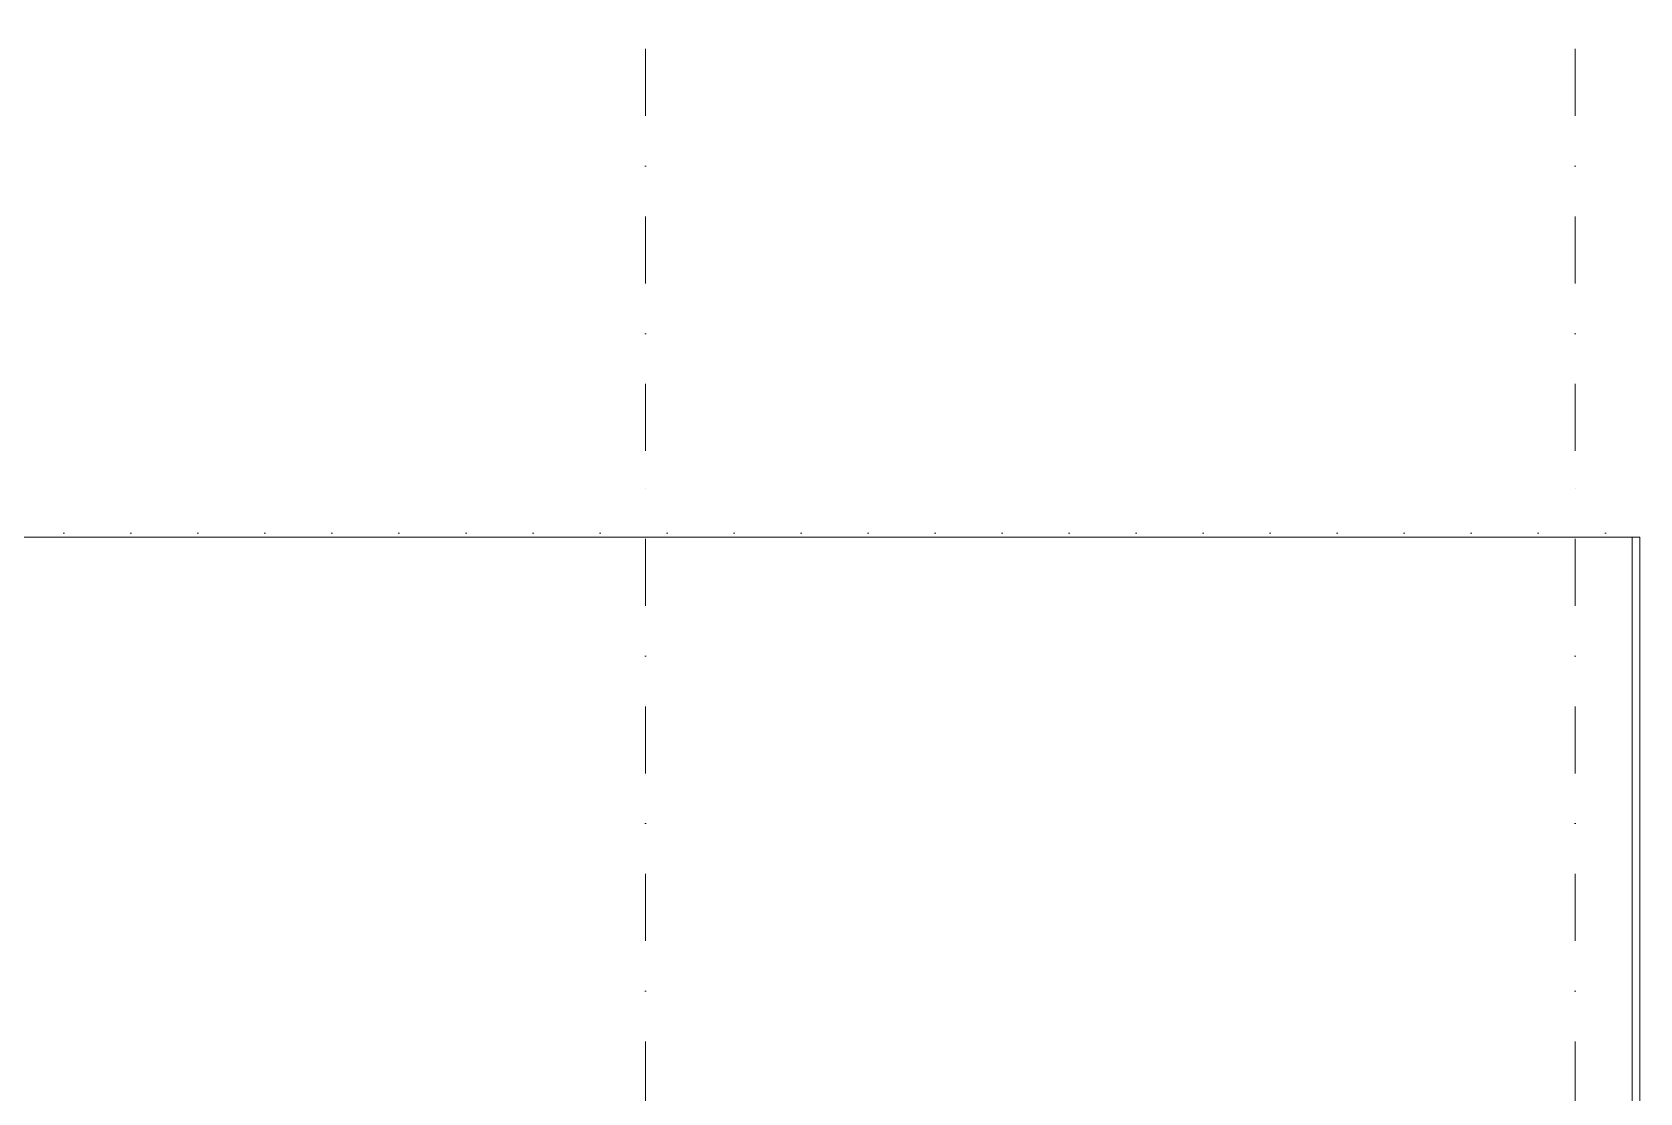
# Model space of a CAD drawing. Header units: millimetres. Extents: x -9129 to 220959, y -4760 to 72638.
# Drawn here: x 12687 to 22285, y 11535 to 17866 of the extents above; entities that cross this region are included whole.
import ezdxf

# ---------------------------------------------------------------- set-up
doc = ezdxf.new("R2010")
doc.units = ezdxf.units.MM
doc.linetypes.add('HA_DashDot_10mm-S3mm', pattern=[1000, 400, -300, 0, -300])
doc.linetypes.add('HA_Dot-S4mm', pattern=[400, 0, -400])
for name, color, linetype, lineweight in [('A-FLOR-LEVL-OTLN', 9, 'Continuous', 9), ('A-ROOF-____-OTLN', 9, 'Continuous', 9), ('A-WALL-____-OTLN', 9, 'Continuous', 9), ('S-GRID-____-OTLN', 9, 'Continuous', 5)]:
    doc.layers.add(name, color=color, linetype=linetype, lineweight=lineweight)

# ---------------------------------------------------------------- blocks, each defined once
blk = doc.blocks.new('185-01_OBJEKT D_Central_rvt-1-D_pohled jižní_DPS pohled')
at = {"layer": 'A-ROOF-____-OTLN', "color": 7}
for p, q in [((-5755.6, 14852.3), (22239.4, 14852.3)), ((22239.4, 14852.3), (22239.3, 6398.9))]:
    blk.add_line(p, q, dxfattribs=at)
at = {"layer": 'A-WALL-____-OTLN', "color": 7}
for p, q in [((22239.3, 6010.2), (22239.4, 14852.3)), ((22284.4, 14852.3), (22239.4, 14852.3)), ((22284.4, 14852.3), (22284.3, 6010.2)), ((22284.5, 11000), (22284.4, 14852.3))]:
    blk.add_line(p, q, dxfattribs=at)

msp = doc.modelspace()

# ---------------------------------------------------------------- linework, layer by layer
at = {"layer": 'A-FLOR-LEVL-OTLN', "linetype": 'HA_Dot-S4mm', "lineweight": 5}
msp.add_line((-9129.3, 14875), (26278.4, 14875), dxfattribs=at)
at = {"layer": 'S-GRID-____-OTLN', "linetype": 'HA_DashDot_10mm-S3mm', "lineweight": 9}
for p, q in [((16349.3, 15365.8), (16349.3, 17865.8)), ((21899.3, 15365.8), (21899.3, 17865.8)), ((16349.3, -1559.8), (16349.3, 15365.8)), ((21899.3, -1559.8), (21899.3, 15365.8))]:
    msp.add_line(p, q, dxfattribs=at)

# ---------------------------------------------------------------- block references
at = {"lineweight": 5}
msp.add_blockref('185-01_OBJEKT D_Central_rvt-1-D_pohled jižní_DPS pohled', (0, 0), dxfattribs=at)

doc.saveas('drawing.dxf')
